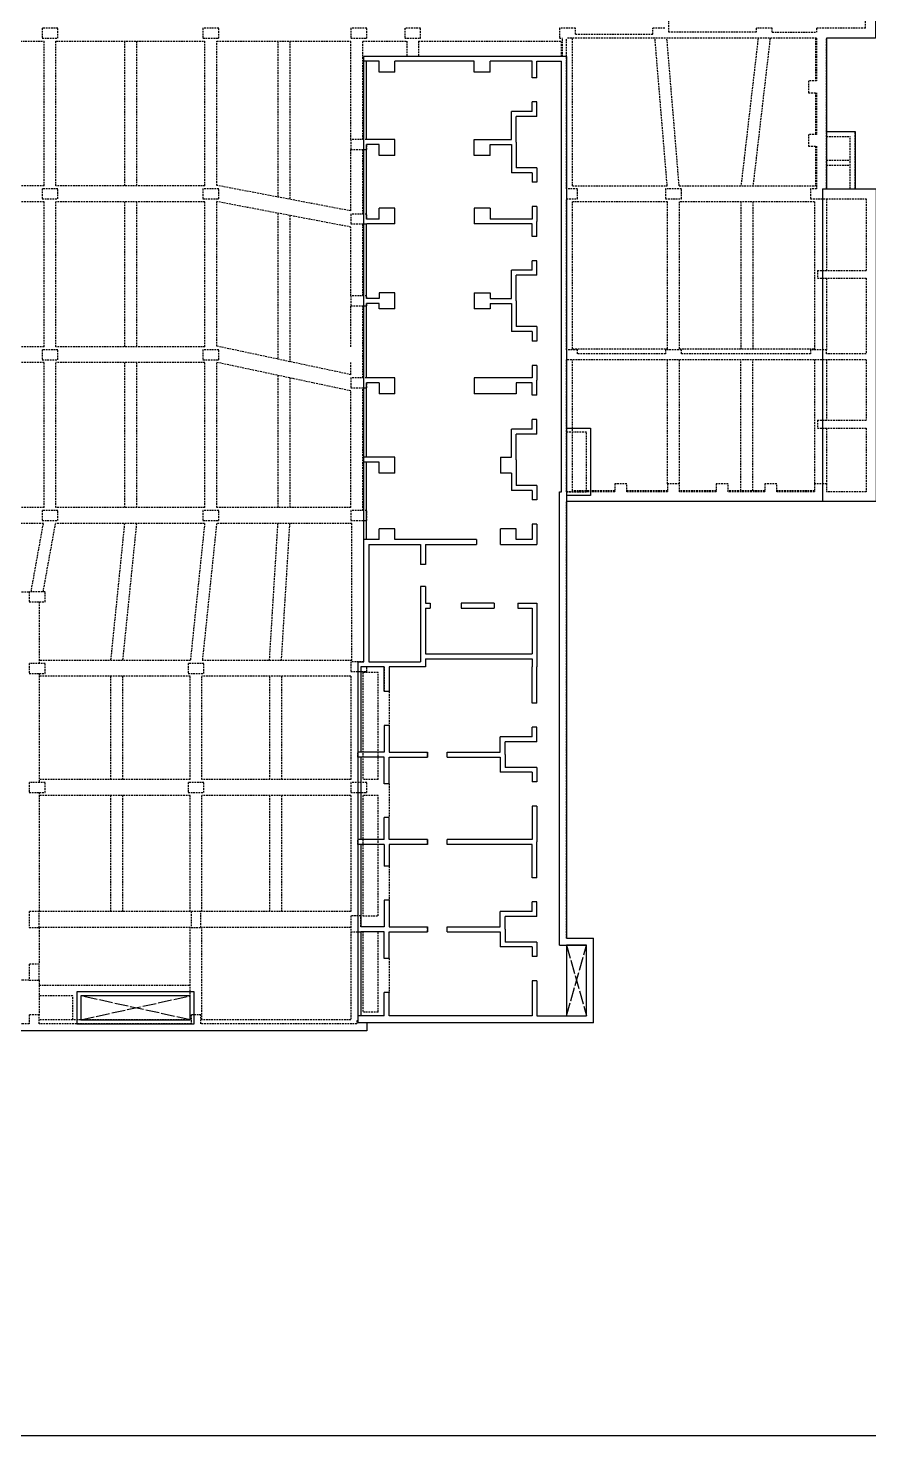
# Model space of a CAD drawing. Header units: millimetres. Extents: x 317501 to 2277231, y -321722 to 1186893.
# Drawn here: x 2064722 to 2107042, y 709518 to 780428 of the extents above; entities that cross this region are included whole.
import ezdxf

# ---------------------------------------------------------------- set-up
doc = ezdxf.new("R2010")
doc.units = ezdxf.units.MM
doc.header["$LTSCALE"] = 57
doc.linetypes.add('XS-지하주차장$0$DDOT', pattern=[14, 12, -1, 0, -1])
doc.linetypes.add('XS-지하주차장$0$HID', pattern=[2.3, 1.5, -0.8])
for name, color, linetype in [('XS-지하주차장$0$AWG', 5, 'XS-지하주차장$0$HID'), ('XS-지하주차장$0$B', 9, 'XS-지하주차장$0$HID'), ('XS-지하주차장$0$DA', 7, 'XS-지하주차장$0$HID'), ('XS-지하주차장$0$DA-PIT', 40, 'Continuous'), ('XS-지하주차장$0$EL7', 7, 'Continuous'), ('XS-지하주차장$0$G', 4, 'XS-지하주차장$0$HID'), ('XS-지하주차장$0$OPEN', 9, 'XS-지하주차장$0$DDOT'), ('XS-지하주차장$0$W1-H', 11, 'XS-지하주차장$0$HID'), ('XS-지하주차장$0$W11', 40, 'Continuous'), ('XS-지하주차장$0$WG', 6, 'XS-지하주차장$0$HID')]:
    doc.layers.add(name, color=color, linetype=linetype)
doc.layers.add('XS-지하주차장$0$DEFPOINT', color=144, linetype='Continuous', plot=False)

# ---------------------------------------------------------------- blocks, each defined once
blk = doc.blocks.new('XS-지하주차장$0$B1-W')
at = {"layer": 'XS-지하주차장$0$W1-H'}
for p, q in [((148555, 49910), (148555, 60760)), ((158450, 50110), (158450, 52060)), ((117000, 50110), (117000, 49610)), ((117800, 50110), (117000, 50110)), ((117800, 49610), (117800, 50110)), ((125100, 50110), (125100, 49610)), ((125900, 50110), (125100, 50110)), ((125900, 49610), (125900, 50110)), ((132550, 50110), (132550, 49610)), ((133350, 50110), (132550, 50110)), ((133350, 49610), (133350, 50110)), ((135255, 50110), (135255, 49610)), ((136055, 50110), (135255, 50110)), ((136055, 49610), (136055, 50110)), ((143855, 50110), (143055, 50110)), ((143055, 50110), (143055, 49610)), ((143855, 49810), (143855, 50110)), ((143855, 49810), (147755, 49810)), ((148355, 50110), (147755, 50110)), ((147755, 49810), (147755, 50110)), ((152950, 49910), (148555, 49910)), ((152950, 50110), (152950, 49910)), ((153750, 50110), (152950, 50110)), ((153750, 49910), (153750, 50110)), ((153750, 49910), (155985, 49910)), ((158450, 50110), (155985, 50110)), ((155985, 50110), (155985, 49910)), ((117000, 49610), (117800, 49610)), ((125100, 49610), (125900, 49610)), ((132550, 49610), (133350, 49610)), ((135255, 49610), (136055, 49610)), ((143055, 49610), (143205, 49610)), ((143205, 48690), (143205, 49610)), ((155985, 49610), (143405, 49610)), ((143405, 48690), (143405, 49610)), ((155985, 49610), (155985, 47460)), ((158950, 49610), (156485, 49610)), ((156485, 42010), (156485, 49610)), ((133200, 48440), (133200, 48690)), ((143205, 48690), (133200, 48690)), ((133965, 48440), (133200, 48440)), ((133965, 47890), (133965, 48440)), ((134765, 47890), (134765, 48440)), ((138750, 48440), (134765, 48440)), ((138750, 47890), (138750, 48440)), ((141665, 48440), (139550, 48440)), ((139550, 47890), (139550, 48440)), ((141665, 47615), (141665, 48440)), ((141915, 48440), (143155, 48440)), ((141915, 47615), (141915, 48440)), ((143155, 26760), (143155, 48440)), ((143405, 42010), (143405, 48690)), ((134765, 47890), (133965, 47890)), ((139550, 47890), (138750, 47890)), ((141915, 47615), (141665, 47615)), ((155585, 47460), (155585, 46860)), ((155985, 47460), (155585, 47460)), ((155585, 46860), (155985, 46860)), ((155985, 46860), (155985, 44760)), ((141665, 45915), (141665, 46395)), ((141915, 46395), (141665, 46395)), ((141915, 45665), (141915, 46395)), ((140625, 44495), (140625, 45915)), ((141665, 45915), (140625, 45915)), ((140875, 44370), (140875, 45665)), ((141915, 45665), (140875, 45665)), ((155585, 44760), (155585, 44160)), ((155985, 44760), (155585, 44760)), ((156485, 44910), (157935, 44910)), ((157935, 42010), (157935, 44910)), ((133350, 44495), (132550, 44495)), ((132550, 44495), (132550, 43995)), ((132550, 43995), (133350, 43995)), ((134765, 44495), (133350, 44495)), ((133965, 44245), (133350, 44245)), ((133350, 43995), (133350, 44245)), ((133965, 43695), (133965, 44245)), ((134765, 43695), (134765, 44495)), ((138750, 44495), (140625, 44495)), ((138750, 43695), (138750, 44495)), ((139550, 44245), (140625, 44245)), ((139550, 43695), (139550, 44245)), ((140625, 44245), (140625, 42825)), ((140875, 44370), (140875, 43075)), ((155585, 44160), (155985, 44160)), ((155985, 44160), (155985, 42010)), ((156485, 44660), (157685, 44660)), ((157685, 42010), (157685, 44660)), ((134765, 43695), (133965, 43695)), ((139550, 43695), (138750, 43695)), ((156485, 43460), (157685, 43460)), ((141665, 42825), (140625, 42825)), ((141915, 43075), (140875, 43075)), ((141665, 42825), (141665, 42345)), ((141915, 43075), (141915, 42345)), ((156485, 43210), (157685, 43210)), ((117000, 42010), (117000, 41510)), ((117800, 42010), (117000, 42010)), ((117800, 41510), (117800, 42010)), ((125100, 42010), (125100, 41510)), ((125900, 42010), (125100, 42010)), ((125900, 41510), (125900, 42010)), ((141915, 42345), (141665, 42345)), ((143955, 42010), (143405, 42010)), ((143955, 41510), (143955, 42010)), ((148385, 42010), (148385, 41510)), ((149185, 42010), (148385, 42010)), ((149185, 41510), (149185, 42010)), ((155685, 42010), (155685, 41510)), ((155985, 42010), (155685, 42010)), ((156485, 42010), (158985, 42010)), ((117000, 41510), (117800, 41510)), ((125100, 41510), (125900, 41510)), ((143405, 33910), (143405, 41510)), ((143405, 41510), (143955, 41510)), ((148385, 41510), (149185, 41510)), ((155685, 41510), (158485, 41510)), ((158485, 41510), (158485, 37910)), ((133350, 40745), (132550, 40745)), ((132550, 40745), (132550, 40245)), ((133350, 40495), (133350, 40745)), ((133965, 40495), (133350, 40495)), ((134765, 41045), (133965, 41045)), ((133965, 40495), (133965, 41045)), ((134765, 40245), (134765, 41045)), ((138750, 41045), (138750, 40245)), ((139550, 41045), (138750, 41045)), ((139550, 41045), (139550, 40495)), ((141665, 40495), (139550, 40495)), ((141665, 41125), (141665, 40495)), ((141915, 41125), (141665, 41125)), ((141915, 41125), (141915, 40370)), ((132550, 40245), (133350, 40245)), ((134765, 40245), (133350, 40245)), ((141665, 40245), (138750, 40245)), ((141665, 39615), (141665, 40245)), ((141915, 39615), (141915, 40370)), ((141915, 39615), (141665, 39615)), ((141665, 37915), (141665, 38395)), ((141915, 38395), (141665, 38395)), ((141915, 37665), (141915, 38395)), ((140625, 36495), (140625, 37915)), ((141665, 37915), (140625, 37915)), ((140875, 36370), (140875, 37665)), ((141915, 37665), (140875, 37665)), ((156035, 37910), (158485, 37910)), ((156035, 37910), (156035, 37510)), ((156035, 37510), (158485, 37510)), ((158485, 37510), (158485, 33710)), ((133350, 36620), (132550, 36620)), ((132550, 36620), (132550, 36120)), ((133350, 36495), (133350, 36620)), ((133965, 36495), (133350, 36495)), ((133965, 36245), (133350, 36245)), ((133350, 36120), (133350, 36245)), ((134765, 36770), (133965, 36770)), ((133965, 36770), (133965, 36495)), ((133965, 35970), (133965, 36245)), ((134765, 35970), (134765, 36770)), ((138750, 36770), (138750, 35970)), ((138750, 36770), (139550, 36770)), ((139550, 36770), (139550, 36495)), ((139550, 36495), (140625, 36495)), ((139550, 36245), (140625, 36245)), ((139550, 36245), (139550, 35970)), ((140625, 36245), (140625, 34825)), ((140875, 36370), (140875, 35075)), ((132550, 36120), (133350, 36120)), ((134765, 35970), (133965, 35970)), ((139550, 35970), (138750, 35970)), ((141665, 34825), (140625, 34825)), ((141915, 35075), (140875, 35075)), ((141665, 34825), (141665, 34345)), ((141915, 35075), (141915, 34345)), ((141915, 34345), (141665, 34345)), ((117000, 33910), (117000, 33410)), ((117800, 33910), (117000, 33910)), ((117000, 33410), (117800, 33410)), ((117800, 33410), (117800, 33910)), ((125100, 33910), (125100, 33410)), ((125900, 33910), (125100, 33910)), ((125100, 33410), (125900, 33410)), ((125900, 33410), (125900, 33910)), ((143955, 33910), (143405, 33910)), ((143405, 26760), (143405, 33410)), ((158485, 33410), (143405, 33410)), ((143955, 33710), (143955, 33910)), ((148385, 33710), (143955, 33710)), ((148385, 33910), (148385, 33710)), ((149185, 33910), (148385, 33910)), ((149185, 33710), (149185, 33910)), ((155685, 33710), (149185, 33710)), ((155685, 33910), (155685, 33710)), ((156485, 33910), (155685, 33910)), ((156485, 33710), (156485, 33910)), ((158485, 33710), (156485, 33710)), ((158485, 33410), (158485, 30360)), ((141665, 33125), (141665, 32495)), ((141915, 33125), (141665, 33125)), ((141915, 33125), (141915, 32370)), ((133350, 32495), (132550, 32495)), ((132550, 32495), (132550, 31995)), ((132550, 31995), (133350, 31995)), ((134765, 32495), (133350, 32495)), ((133965, 32245), (133350, 32245)), ((133350, 31995), (133350, 32245)), ((133965, 32245), (133965, 31695)), ((134765, 31695), (134765, 32495)), ((141665, 32495), (138750, 32495)), ((138750, 32495), (138750, 31695)), ((141665, 32245), (140875, 32245)), ((140875, 32245), (140875, 31695)), ((141665, 31615), (141665, 32245)), ((141915, 31615), (141915, 32370)), ((134765, 31695), (133965, 31695)), ((140875, 31695), (138750, 31695)), ((141915, 31615), (141665, 31615)), ((140625, 28495), (140625, 29915)), ((141665, 29915), (140625, 29915)), ((141665, 29915), (141665, 30395)), ((141915, 30395), (141665, 30395)), ((141915, 29665), (141915, 30395)), ((156035, 30360), (158485, 30360)), ((156035, 30360), (156035, 29960)), ((156035, 29960), (158485, 29960)), ((158485, 29960), (158485, 26760)), ((140875, 28370), (140875, 29665)), ((141915, 29665), (140875, 29665)), ((133200, 28245), (133200, 28495)), ((134765, 28495), (133200, 28495)), ((134765, 27695), (134765, 28495)), ((140075, 28495), (140625, 28495)), ((140075, 28495), (140075, 27695)), ((140875, 28370), (140875, 27075)), ((133965, 28245), (133200, 28245)), ((133965, 27695), (133965, 28245)), ((134765, 27695), (133965, 27695)), ((140625, 27695), (140075, 27695)), ((140625, 27695), (140625, 26825)), ((141915, 27075), (140875, 27075)), ((141915, 27075), (141915, 26345)), ((146435, 27160), (145835, 27160)), ((145835, 27160), (145835, 26760)), ((146435, 26760), (146435, 27160)), ((149085, 27160), (148485, 27160)), ((148485, 27160), (148485, 26760)), ((149085, 26760), (149085, 27160)), ((151535, 27160), (150935, 27160)), ((150935, 27160), (150935, 26760)), ((151535, 26760), (151535, 27160)), ((153985, 27160), (153385, 27160)), ((153385, 27160), (153385, 26760)), ((153985, 26760), (153985, 27160)), ((155885, 27160), (155885, 26760)), ((156485, 27160), (155885, 27160)), ((156485, 27160), (156485, 26760)), ((141665, 26825), (140625, 26825)), ((141665, 26825), (141665, 26345)), ((141915, 26345), (141665, 26345)), ((143055, 3925), (143055, 26760)), ((143055, 26760), (143155, 26760)), ((145835, 26760), (143405, 26760)), ((143405, 4275), (143405, 26260)), ((158985, 26260), (143405, 26260)), ((148485, 26760), (146435, 26760)), ((150935, 26760), (149085, 26760)), ((153385, 26760), (151535, 26760)), ((155885, 26760), (153985, 26760)), ((158485, 26760), (156485, 26760)), ((117000, 25810), (117000, 25310)), ((117800, 25810), (117000, 25810)), ((117800, 25310), (117800, 25810)), ((125100, 25810), (125100, 25310)), ((125900, 25810), (125100, 25810)), ((125900, 25310), (125900, 25810)), ((132550, 25810), (132550, 25310)), ((133350, 25810), (132550, 25810)), ((133350, 25310), (133350, 25810)), ((117000, 25310), (117800, 25310)), ((125100, 25310), (125900, 25310)), ((132550, 25310), (133350, 25310)), ((134765, 24895), (133965, 24895)), ((133965, 24345), (133965, 24895)), ((134765, 24345), (134765, 24895)), ((140875, 24895), (140075, 24895)), ((140075, 24095), (140075, 24895)), ((140875, 24345), (140875, 24895)), ((141665, 25125), (141665, 24345)), ((141915, 25125), (141665, 25125)), ((141915, 25125), (141915, 24345)), ((133965, 24345), (133200, 24345)), ((133200, 18195), (133200, 24345)), ((138865, 24345), (134765, 24345)), ((138865, 24345), (138865, 24095)), ((141665, 24345), (140875, 24345)), ((141915, 24345), (141915, 24095)), ((133450, 24095), (136050, 24095)), ((133450, 24095), (133450, 18195)), ((136050, 24095), (136050, 23095)), ((136300, 24095), (138865, 24095)), ((136300, 24095), (136300, 23095)), ((140075, 24095), (141915, 24095)), ((136300, 23095), (136050, 23095)), ((136050, 21985), (136050, 18195)), ((136300, 21985), (136050, 21985)), ((136300, 21985), (136300, 21145)), ((116350, 21710), (116350, 21210)), ((117150, 21710), (116350, 21710)), ((117150, 21210), (117150, 21710)), ((116350, 21210), (117150, 21210)), ((136300, 21145), (136530, 21145)), ((136300, 20895), (136300, 18595)), ((136300, 20895), (136530, 20895)), ((136530, 21145), (136530, 20895)), ((139765, 21145), (138100, 21145)), ((138100, 21145), (138100, 20895)), ((138100, 20895), (139765, 20895)), ((139765, 21145), (139765, 20895)), ((140955, 21145), (141915, 21145)), ((140955, 21145), (140955, 20895)), ((140955, 20895), (141665, 20895)), ((141665, 20895), (141665, 18595)), ((141915, 21145), (141915, 17945)), ((136300, 18595), (141665, 18595)), ((116350, 18110), (116350, 17610)), ((117150, 18110), (116350, 18110)), ((117150, 17610), (117150, 18110)), ((124350, 18110), (124350, 17610)), ((125150, 18110), (124350, 18110)), ((125150, 17610), (125150, 18110)), ((133200, 18195), (132550, 18195)), ((132550, 18195), (132550, 17695)), ((134215, 17945), (133350, 17945)), ((133350, 17695), (133350, 17945)), ((133450, 18195), (136050, 18195)), ((134215, 17945), (134215, 16700)), ((134465, 17945), (134465, 16700)), ((136300, 17945), (134465, 17945)), ((136300, 18345), (136300, 17945)), ((136300, 18345), (141665, 18345)), ((141665, 18345), (141665, 17945)), ((141665, 16115), (141665, 17945)), ((141915, 16115), (141915, 17945)), ((116350, 17610), (117150, 17610)), ((124350, 17610), (125150, 17610)), ((132550, 17695), (133350, 17695)), ((134465, 16700), (134215, 16700)), ((141915, 16115), (141665, 16115)), ((134465, 14990), (134215, 14990)), ((134215, 14990), (134215, 13645)), ((134465, 14990), (134465, 13645)), ((141665, 14415), (141665, 14895)), ((141915, 14895), (141665, 14895)), ((141915, 14165), (141915, 14895)), ((140055, 13645), (140055, 14415)), ((141665, 14415), (140055, 14415)), ((132900, 13395), (132900, 13645)), ((134215, 13645), (132900, 13645)), ((134465, 13645), (136400, 13645)), ((136400, 13395), (136400, 13645)), ((137400, 13645), (140055, 13645)), ((137400, 13395), (137400, 13645)), ((140305, 13520), (140305, 14165)), ((141915, 14165), (140305, 14165)), ((140305, 13520), (140305, 12875)), ((134215, 13395), (132900, 13395)), ((134215, 12050), (134215, 13395)), ((134465, 12050), (134465, 13395)), ((134465, 13395), (136400, 13395)), ((137400, 13395), (140055, 13395)), ((140055, 13395), (140055, 12625)), ((141915, 12875), (140305, 12875)), ((141915, 12875), (141915, 12145)), ((116350, 12110), (116350, 11610)), ((117150, 12110), (116350, 12110)), ((117150, 11610), (117150, 12110)), ((124350, 12110), (124350, 11610)), ((125150, 12110), (124350, 12110)), ((125150, 11610), (125150, 12110)), ((132550, 12110), (132550, 11610)), ((133350, 12110), (132550, 12110)), ((133350, 11610), (133350, 12110)), ((141665, 12625), (140055, 12625)), ((141665, 12625), (141665, 12145)), ((141915, 12145), (141665, 12145)), ((116350, 11610), (117150, 11610)), ((124350, 11610), (125150, 11610)), ((132550, 11610), (133350, 11610)), ((134465, 12050), (134215, 12050)), ((141665, 10925), (141665, 9245)), ((141915, 10925), (141665, 10925)), ((141915, 10925), (141915, 9120)), ((134465, 10340), (134215, 10340)), ((134215, 9245), (134215, 10340)), ((134465, 9245), (134465, 10340)), ((132900, 8995), (132900, 9245)), ((134215, 9245), (132900, 9245)), ((136400, 9245), (134465, 9245)), ((136400, 8995), (136400, 9245)), ((141665, 9245), (137400, 9245)), ((137400, 8995), (137400, 9245)), ((134215, 8995), (132900, 8995)), ((134215, 8995), (134215, 7900)), ((134465, 8995), (134465, 7900)), ((136400, 8995), (134465, 8995)), ((141665, 8995), (137400, 8995)), ((141665, 7315), (141665, 8995)), ((141915, 7315), (141915, 9120)), ((134465, 7900), (134215, 7900)), ((141915, 7315), (141665, 7315)), ((134465, 6190), (134215, 6190)), ((134215, 6190), (134215, 4845)), ((134465, 6190), (134465, 4845)), ((141665, 5615), (141665, 6095)), ((141915, 6095), (141665, 6095)), ((141915, 5365), (141915, 6095)), ((116850, 5610), (116350, 5610)), ((116350, 5610), (116350, 4810)), ((116850, 4810), (116850, 5610)), ((125000, 5610), (124500, 5610)), ((124500, 5610), (124500, 4810)), ((125000, 4810), (125000, 5610)), ((133050, 5395), (132550, 5395)), ((132550, 5395), (132550, 4595)), ((133050, 4845), (133050, 5395)), ((140055, 4845), (140055, 5615)), ((141665, 5615), (140055, 5615)), ((140305, 4720), (140305, 5365)), ((141915, 5365), (140305, 5365)), ((116350, 4810), (116850, 4810)), ((124500, 4810), (125000, 4810)), ((132550, 4595), (133050, 4595)), ((134215, 4845), (133050, 4845)), ((134215, 4595), (133050, 4595)), ((134215, 3250), (134215, 4595)), ((134465, 4845), (136400, 4845)), ((134465, 3250), (134465, 4595)), ((134465, 4595), (136400, 4595)), ((136400, 4595), (136400, 4845)), ((137400, 4845), (140055, 4845)), ((137400, 4595), (137400, 4845)), ((137400, 4595), (140055, 4595)), ((140055, 4595), (140055, 3825)), ((140305, 4720), (140305, 4075)), ((143405, 4275), (144755, 4275)), ((144755, 0), (144755, 4275)), ((141665, 3825), (140055, 3825)), ((141915, 4075), (140305, 4075)), ((141665, 3825), (141665, 3345)), ((141915, 4075), (141915, 3345)), ((143055, 3925), (144405, 3925)), ((144405, 350), (144405, 3925)), ((116850, 2960), (116350, 2960)), ((116350, 2960), (116350, 2160)), ((116850, 2160), (116850, 2960)), ((134465, 3250), (134215, 3250)), ((141915, 3345), (141665, 3345)), ((116350, 2160), (116850, 2160)), ((134465, 1540), (134215, 1540)), ((134215, 350), (134215, 1540)), ((134465, 350), (134465, 1540)), ((141665, 2125), (141665, 350)), ((141915, 2125), (141665, 2125)), ((141915, 2125), (141915, 350)), ((116850, 410), (116350, 410)), ((116350, 410), (116350, -40)), ((116850, -40), (116850, 410)), ((125000, 410), (124500, 410)), ((124500, 410), (124500, -40)), ((125000, -40), (125000, 410)), ((132900, 110), (132850, 110)), ((132850, 110), (132850, -40)), ((134215, 350), (132900, 350)), ((132900, 350), (132900, 110)), ((141665, 350), (134465, 350)), ((141915, 350), (144405, 350)), ((133350, -390), (76355, -390)), ((116350, -40), (110350, -40)), ((124500, -40), (116850, -40)), ((132850, -40), (125000, -40)), ((144755, 0), (133350, 0)), ((133350, 0), (133350, -390))]:
    blk.add_line(p, q, dxfattribs=at)
blk = doc.blocks.new('XS-지하주차장$0$105')
at = {"layer": 'XS-지하주차장$0$W11'}
for p, q in [((44415, 10205), (44415, 11555)), ((48690, 11555), (44415, 11555)), ((48690, 11555), (48690, -300)), ((44765, 9855), (44765, 11205)), ((48340, 11205), (44765, 11205)), ((48340, 8715), (48340, 11205)), ((0, 10205), (44415, 10205)), ((0, 10205), (0, 0)), ((21930, 9955), (250, 9955)), ((250, 8715), (250, 9955)), ((21930, 9855), (21930, 9955)), ((44765, 9855), (21930, 9855)), ((1075, 8715), (250, 8715)), ((1075, 8715), (1075, 8465)), ((3025, 8715), (2295, 8715)), ((2295, 8715), (2295, 8465)), ((3025, 8715), (3025, 7675)), ((5615, 8715), (6345, 8715)), ((5615, 8715), (5615, 7675)), ((6345, 8715), (6345, 8465)), ((7565, 8715), (8320, 8715)), ((7565, 8715), (7565, 8465)), ((9075, 8715), (8320, 8715)), ((9075, 8715), (9075, 8465)), ((11025, 8715), (10295, 8715)), ((10295, 8715), (10295, 8465)), ((11025, 8715), (11025, 7675)), ((13615, 8715), (14345, 8715)), ((13615, 8715), (13615, 7675)), ((14345, 8715), (14345, 8465)), ((15565, 8715), (16320, 8715)), ((15565, 8715), (15565, 8465)), ((17075, 8715), (16320, 8715)), ((17075, 8715), (17075, 8465)), ((19025, 8715), (18295, 8715)), ((18295, 8715), (18295, 8465)), ((19025, 8715), (19025, 7675)), ((21615, 8715), (22345, 8715)), ((21615, 8715), (21615, 7675)), ((22345, 8715), (22345, 8465)), ((23565, 8715), (24345, 8715)), ((23565, 8715), (23565, 8465)), ((24345, 8715), (24595, 8715)), ((24595, 6875), (24595, 8715)), ((27545, 8715), (30745, 8715)), ((27545, 7755), (27545, 8715)), ((32575, 8715), (30745, 8715)), ((32575, 8715), (32575, 8465)), ((34525, 8715), (33795, 8715)), ((33795, 8715), (33795, 8465)), ((34525, 8715), (34525, 7105)), ((35815, 8715), (36545, 8715)), ((35815, 8715), (35815, 7105)), ((36545, 8715), (36545, 8465)), ((37765, 8715), (39570, 8715)), ((37765, 8715), (37765, 8465)), ((41375, 8715), (39570, 8715)), ((41375, 8715), (41375, 8465)), ((43325, 8715), (42595, 8715)), ((42595, 8715), (42595, 8465)), ((43325, 8715), (43325, 7105)), ((44615, 8715), (45345, 8715)), ((44615, 8715), (44615, 7105)), ((45345, 8715), (45345, 8465)), ((46565, 8715), (48340, 8715)), ((46565, 8715), (46565, 8465)), ((1075, 8465), (250, 8465)), ((250, 8465), (250, 6350)), ((2775, 8465), (2295, 8465)), ((2775, 8465), (2775, 7425)), ((5865, 8465), (6345, 8465)), ((5865, 8465), (5865, 7425)), ((7565, 8465), (8195, 8465)), ((8195, 8465), (8195, 6350)), ((8445, 8465), (8445, 5550)), ((9075, 8465), (8445, 8465)), ((10775, 8465), (10295, 8465)), ((10775, 8465), (10775, 7425)), ((13865, 8465), (14345, 8465)), ((13865, 8465), (13865, 7425)), ((15565, 8465), (16195, 8465)), ((16195, 8465), (16195, 5550)), ((16445, 8465), (16445, 7675)), ((17075, 8465), (16445, 8465)), ((18775, 8465), (18295, 8465)), ((18775, 8465), (18775, 7425)), ((21865, 8465), (22345, 8465)), ((21865, 8465), (21865, 7425)), ((23565, 8465), (24345, 8465)), ((24345, 8465), (24345, 7675)), ((27795, 8465), (30095, 8465)), ((27795, 7755), (27795, 8465)), ((30095, 3100), (30095, 8465)), ((30345, 3100), (30345, 8465)), ((30345, 8465), (30745, 8465)), ((32575, 8465), (30745, 8465)), ((34275, 8465), (33795, 8465)), ((34275, 8465), (34275, 6855)), ((36065, 8465), (36545, 8465)), ((36065, 8465), (36065, 6855)), ((37765, 8465), (39445, 8465)), ((39445, 8465), (39445, 4200)), ((39695, 8465), (39695, 4200)), ((41375, 8465), (39695, 8465)), ((43075, 8465), (42595, 8465)), ((43075, 8465), (43075, 6855)), ((44865, 8465), (45345, 8465)), ((44865, 8465), (44865, 6855)), ((46565, 8465), (48340, 8465)), ((48340, 8465), (48340, 1265)), ((4195, 7425), (2775, 7425)), ((4320, 7675), (3025, 7675)), ((4195, 5550), (4195, 7425)), ((4320, 7675), (5615, 7675)), ((4445, 7425), (5865, 7425)), ((4445, 6350), (4445, 7425)), ((12195, 7425), (10775, 7425)), ((12320, 7675), (11025, 7675)), ((12195, 6350), (12195, 7425)), ((12320, 7675), (13615, 7675)), ((12445, 6350), (12445, 7425)), ((12445, 7425), (13865, 7425)), ((16445, 7675), (16995, 7675)), ((16995, 7675), (16995, 5550)), ((20195, 7425), (18775, 7425)), ((20320, 7675), (19025, 7675)), ((20195, 6875), (20195, 7425)), ((20320, 7675), (21615, 7675)), ((20995, 7425), (21865, 7425)), ((20995, 7425), (20995, 6875)), ((24345, 7675), (23795, 7675)), ((23795, 7675), (23795, 6875)), ((27545, 7755), (27795, 7755)), ((35170, 7105), (34525, 7105)), ((35170, 7105), (35815, 7105)), ((43970, 7105), (43325, 7105)), ((43970, 7105), (44615, 7105)), ((20195, 6875), (20995, 6875)), ((24595, 6875), (23795, 6875)), ((27545, 6565), (27545, 4900)), ((27545, 6565), (27795, 6565)), ((27795, 4900), (27795, 6565)), ((35045, 6855), (34275, 6855)), ((35045, 4200), (35045, 6855)), ((35295, 6855), (36065, 6855)), ((35295, 4200), (35295, 6855)), ((43845, 6855), (43075, 6855)), ((43845, 4200), (43845, 6855)), ((44095, 6855), (44865, 6855)), ((44095, 4200), (44095, 6855)), ((800, 6350), (250, 6350)), ((800, 6350), (800, 5550)), ((4995, 6350), (4445, 6350)), ((4995, 6350), (4995, 5550)), ((7645, 6350), (8195, 6350)), ((7645, 6350), (7645, 5550)), ((11920, 6350), (12195, 6350)), ((11920, 5550), (11920, 6350)), ((12445, 6350), (12720, 6350)), ((12720, 6350), (12720, 5550)), ((250, 5550), (250, 1565)), ((800, 5550), (250, 5550)), ((4995, 5550), (4195, 5550)), ((7645, 5550), (8445, 5550)), ((11920, 5550), (12720, 5550)), ((16195, 5550), (16995, 5550)), ((24345, 5665), (24345, 1565)), ((24345, 5665), (24595, 5665)), ((24595, 3100), (24595, 5665)), ((27545, 4900), (27795, 4900)), ((35295, 4200), (35045, 4200)), ((39695, 4200), (39445, 4200)), ((44095, 4200), (43845, 4200)), ((24595, 3100), (25595, 3100)), ((24595, 250), (24595, 2850)), ((24595, 2850), (25595, 2850)), ((25595, 3100), (25595, 2850)), ((26705, 3100), (27545, 3100)), ((26705, 3100), (26705, 2850)), ((26705, 2850), (30495, 2850)), ((27545, 3330), (27795, 3330)), ((27545, 3100), (27545, 3330)), ((27795, 3100), (27795, 3330)), ((27795, 3100), (30095, 3100)), ((30345, 3100), (30745, 3100)), ((30495, 250), (30495, 2850)), ((30745, 3100), (30745, 1265)), ((35045, 1265), (35045, 3200)), ((35045, 3200), (35295, 3200)), ((35295, 1265), (35295, 3200)), ((39445, 3200), (39445, 1265)), ((39445, 3200), (39695, 3200)), ((39695, 3200), (39695, 1265)), ((43845, 1265), (43845, 3200)), ((43845, 3200), (44095, 3200)), ((44095, 1265), (44095, 3200)), ((800, 1565), (250, 1565)), ((800, 1565), (800, 765)), ((4995, 1565), (4195, 1565)), ((4195, 1565), (4195, 140)), ((4995, 1565), (4995, 765)), ((8445, 1565), (7645, 1565)), ((7645, 1565), (7645, 765)), ((8445, 1565), (8445, 140)), ((12720, 1565), (11920, 1565)), ((11920, 1565), (11920, 765)), ((12720, 1565), (12720, 765)), ((16995, 1565), (16195, 1565)), ((16195, 1565), (16195, 140)), ((16995, 1565), (16995, 765)), ((20995, 1565), (20195, 1565)), ((20195, 1565), (20195, 140)), ((20995, 1565), (20995, 765)), ((24345, 1565), (23795, 1565)), ((23795, 1565), (23795, 765)), ((800, 765), (250, 765)), ((250, 765), (250, 140)), ((4995, 765), (4445, 765)), ((4445, 765), (4445, 140)), ((8195, 765), (7645, 765)), ((8195, 765), (8195, 140)), ((11920, 765), (12195, 765)), ((12195, 765), (12195, 140)), ((12720, 765), (12445, 765)), ((12445, 765), (12445, 140)), ((16445, 765), (16445, 140)), ((16445, 765), (16995, 765)), ((20995, 765), (20445, 765)), ((20445, 765), (20445, 140)), ((24345, 765), (23795, 765)), ((24345, 765), (24345, 140)), ((30745, 1265), (31990, 1265)), ((30745, 1015), (30745, -160)), ((31980, 1015), (30745, 1015)), ((31990, 1265), (31990, 1015)), ((33700, 1265), (35045, 1265)), ((33700, 1265), (33700, 1015)), ((33700, 1015), (35045, 1015)), ((35045, 1015), (35045, -160)), ((36640, 1265), (35295, 1265)), ((36640, 1015), (35295, 1015)), ((35295, 1015), (35295, -160)), ((36640, 1265), (36640, 1015)), ((39445, 1265), (38350, 1265)), ((38350, 1265), (38350, 1015)), ((39445, 1015), (38350, 1015)), ((39445, 1015), (39445, -160)), ((39695, 1265), (40790, 1265)), ((39695, 1015), (39695, -160)), ((39695, 1015), (40790, 1015)), ((40790, 1265), (40790, 1015)), ((42500, 1265), (43845, 1265)), ((42500, 1265), (42500, 1015)), ((42500, 1015), (43845, 1015)), ((43845, 1015), (43845, -160)), ((45440, 1265), (44095, 1265)), ((45440, 1015), (44095, 1015)), ((44095, 1015), (44095, -160)), ((45440, 1265), (45440, 1015)), ((48340, 1265), (47150, 1265)), ((47150, 1265), (47150, 1015)), ((48340, 1015), (47150, 1015)), ((48340, 1015), (48340, -160)), ((4195, 140), (250, 140)), ((8195, 140), (4445, 140)), ((12195, 140), (8445, 140)), ((16195, 140), (12445, 140)), ((20195, 140), (16445, 140)), ((24345, 140), (20445, 140)), ((24595, 250), (30495, 250)), ((30495, 0), (0, 0)), ((30495, -300), (30495, 0)), ((30495, -300), (48690, -300)), ((30745, -160), (35045, -160)), ((35295, -160), (39445, -160)), ((39695, -160), (43845, -160)), ((44095, -160), (48340, -160))]:
    blk.add_line(p, q, dxfattribs=at)

msp = doc.modelspace()

# ---------------------------------------------------------------- linework, layer by layer
at = {"layer": 'XS-지하주차장$0$AWG'}
for p, q in [((2082336.6, 747962.6), (2081571.6, 747962.6)), ((2082336.6, 742577.6), (2082336.6, 747962.6)), ((2082886.6, 747017.6), (2082886.6, 745307.6)), ((2082336.6, 735712.6), (2082336.6, 741777.6)), ((2082886.6, 742367.6), (2082886.6, 740657.6)), ((2082886.6, 738217.6), (2082886.6, 736507.6)), ((2082336.6, 730867.6), (2082336.6, 734912.6)), ((2082886.6, 733567.6), (2082886.6, 731857.6))]:
    msp.add_line(p, q, dxfattribs=at)
at = {"layer": 'XS-지하주차장$0$B'}
for p, q in [((2069571.6, 779777.6), (2069571.6, 772477.6)), ((2070171.6, 779777.6), (2070171.6, 772477.6)), ((2077296.6, 779777.6), (2077296.6, 771918.8)), ((2077896.6, 779777.6), (2077896.6, 771804.7)), ((2101469.6, 779927.6), (2100604.6, 772477.6)), ((2102073.6, 779927.6), (2101208.6, 772477.6)), ((2069571.6, 771677.6), (2069571.6, 764377.6)), ((2070171.6, 771677.6), (2070171.6, 764377.6)), ((2100606.6, 771677.6), (2100606.6, 764277.6)), ((2101206.6, 771677.6), (2101206.6, 764277.6)), ((2077296.6, 771104.5), (2077296.6, 763753.5)), ((2077896.6, 770990.3), (2077896.6, 763625.8)), ((2100606.6, 757127.6), (2100606.6, 763727.6)), ((2101206.6, 757127.6), (2101206.6, 763727.6)), ((2069571.6, 763577.6), (2069571.6, 756277.6)), ((2070171.6, 763577.6), (2070171.6, 756277.6)), ((2077296.6, 762935.6), (2077296.6, 756277.6)), ((2077896.6, 762807.9), (2077896.6, 756277.6)), ((2069570.1, 755477.6), (2068870.1, 748577.6)), ((2070173.2, 755477.6), (2069473.2, 748577.6)), ((2076871, 748577.6), (2077296, 755477.6)), ((2077472.2, 748577.6), (2077897.2, 755477.6)), ((2068871.6, 747777.6), (2068871.6, 742577.6)), ((2069471.6, 747777.6), (2069471.6, 742577.6)), ((2076871.6, 747777.6), (2076871.6, 742577.6)), ((2077471.6, 747777.6), (2077471.6, 742577.6)), ((2068871.6, 741777.6), (2068871.6, 735927.6)), ((2069471.6, 741777.6), (2069471.6, 735927.6)), ((2076871.6, 741777.6), (2076871.6, 735927.6)), ((2077471.6, 741777.6), (2077471.6, 735927.6)), ((2065271.6, 732227.6), (2072871.6, 732227.6)), ((2066971.6, 731677.6), (2065271.6, 731677.6)), ((2066971.6, 730477.6), (2066971.6, 731677.6))]:
    msp.add_line(p, q, dxfattribs=at)
at = {"layer": 'XS-지하주차장$0$DA', "linetype": 'Continuous'}
for points in [[(2092826.6, 734242.6), (2091826.6, 734242.6), (2091826.6, 730667.6), (2092826.6, 730667.6), (2092826.6, 734242.6)], [(2067371.6, 731677.6), (2067371.6, 730477.6), (2072871.6, 730477.6), (2072871.6, 731677.6), (2067371.6, 731677.6)]]:
    msp.add_lwpolyline(points, dxfattribs=at)
msp.add_lwpolyline([(2067171.6, 731877.6), (2067171.6, 730277.6), (2073071.6, 730277.6), (2073071.6, 731877.6)], close=True, dxfattribs=at)
at = {"layer": 'XS-지하주차장$0$DA-PIT', "linetype": 'Continuous'}
msp.add_lwpolyline([(2091826.6, 760277.6), (2093026.6, 760277.6), (2093026.6, 756877.6), (2091826.6, 756877.6)], dxfattribs=at)
at = {"layer": 'XS-지하주차장$0$DA-PIT', "linetype": 'XS-지하주차장$0$HID'}
msp.add_lwpolyline([(2091826.6, 757077.6), (2092826.6, 757077.6), (2092826.6, 760077.6), (2091826.6, 760077.6)], dxfattribs=at)
at = {"layer": 'XS-지하주차장$0$DEFPOINT'}
msp.add_lwpolyline([(1912921.6, 709517.6), (1912921.6, 904517.6), (2136901.6, 904517.6), (2136901.6, 709517.6)], close=True, dxfattribs=at)
at = {"layer": 'XS-지하주차장$0$EL7'}
msp.add_line((2104706.6, 772327.6), (2104706.6, 756577.6), dxfattribs=at)
for points in [[(2092076.6, 805742.6), (2092076.6, 791577.6), (2107371.6, 791577.6), (2107371.6, 779927.6), (2104906.6, 779927.6), (2104906.6, 772327.6)], [(2104906.6, 775227.6), (2106356.6, 775227.6), (2106356.6, 772327.6)], [(2104706.6, 772327.6), (2107406.6, 772327.6), (2107406.6, 756577.6), (2091826.6, 756577.6)], [(2081771.6, 730317.6), (2081771.6, 729927.6), (2024776.6, 729927.6), (2024776.6, 730317.6)]]:
    msp.add_lwpolyline(points, dxfattribs=at)
at = {"layer": 'XS-지하주차장$0$G'}
for p, q in [((2058021.6, 779777.6), (2065521.6, 779777.6)), ((2065521.6, 772477.6), (2065521.6, 779777.6)), ((2066121.6, 779777.6), (2073621.6, 779777.6)), ((2066121.6, 772477.6), (2066121.6, 779777.6)), ((2073621.6, 772477.6), (2073621.6, 779777.6)), ((2074221.6, 772503.8), (2074221.6, 779777.6)), ((2074221.6, 779777.6), (2080971.6, 779777.6)), ((2080971.6, 774812.6), (2080971.6, 779777.6)), ((2081571.6, 779777.6), (2083776.6, 779777.6)), ((2081571.6, 774812.6), (2081571.6, 779777.6)), ((2083776.6, 779777.6), (2083776.6, 779007.6)), ((2084376.6, 779777.6), (2091576.6, 779777.6)), ((2084376.6, 779777.6), (2084376.6, 779007.6)), ((2096893.2, 772477.6), (2096275.6, 779927.6)), ((2097495.2, 772477.6), (2096877.6, 779927.6)), ((2080971.6, 771219.7), (2080971.6, 774312.6)), ((2081571.6, 771062.6), (2081571.6, 774312.6)), ((2065521.6, 772477.6), (2058021.6, 772477.6)), ((2073621.6, 772477.6), (2066121.6, 772477.6)), ((2080971.6, 771219.7), (2074221.6, 772503.8)), ((2092126.6, 772477.6), (2096893.2, 772477.6)), ((2097495.2, 772477.6), (2104356.6, 772477.6)), ((2065521.6, 771677.6), (2058021.6, 771677.6)), ((2065521.6, 764377.6), (2065521.6, 771677.6)), ((2073621.6, 771677.6), (2066121.6, 771677.6)), ((2066121.6, 764377.6), (2066121.6, 771677.6)), ((2073621.6, 764377.6), (2073621.6, 771677.6)), ((2074221.6, 764407.8), (2074221.6, 771689.4)), ((2080971.6, 770405.4), (2074221.6, 771689.4)), ((2096906.6, 771677.6), (2092126.6, 771677.6)), ((2096906.6, 764277.6), (2096906.6, 771677.6)), ((2104306.6, 771677.6), (2097506.6, 771677.6)), ((2097506.6, 764277.6), (2097506.6, 771677.6)), ((2104306.6, 771677.6), (2104306.6, 764277.6)), ((2104906.6, 771827.6), (2104906.6, 768227.6)), ((2080971.6, 766937.6), (2080971.6, 770405.4)), ((2081571.6, 766937.6), (2081571.6, 770562.6)), ((2104906.6, 767827.6), (2104906.6, 764227.6)), ((2080971.6, 764377.6), (2080971.6, 766437.6)), ((2081571.6, 762812.6), (2081571.6, 766437.6)), ((2065521.6, 764377.6), (2058021.6, 764377.6)), ((2073621.6, 764377.6), (2066121.6, 764377.6)), ((2080971.6, 762971.5), (2074221.6, 764407.8)), ((2096906.6, 757477.6), (2096906.6, 763727.6)), ((2097506.6, 757477.6), (2097506.6, 763727.6)), ((2104306.6, 763727.6), (2104306.6, 757477.6)), ((2104906.6, 763727.6), (2104906.6, 760677.6)), ((2065521.6, 763577.6), (2058021.6, 763577.6)), ((2065521.6, 756277.6), (2065521.6, 763577.6)), ((2073621.6, 763577.6), (2066121.6, 763577.6)), ((2066121.6, 756277.6), (2066121.6, 763577.6)), ((2073621.6, 756277.6), (2073621.6, 763577.6)), ((2074221.6, 756277.6), (2074221.6, 763589.9)), ((2080971.6, 762153.6), (2074221.6, 763589.9)), ((2080971.6, 762971.5), (2080971.6, 763577.6)), ((2081571.6, 756127.6), (2081571.6, 762312.6)), ((2080971.6, 756277.6), (2080971.6, 762153.6)), ((2104906.6, 760277.6), (2104906.6, 757477.6)), ((2065521.6, 756277.6), (2058021.6, 756277.6)), ((2066796.8, 756277.6), (2066121.6, 756277.6)), ((2073621.6, 756277.6), (2066796.8, 756277.6)), ((2080971.6, 756277.6), (2074221.6, 756277.6)), ((2065489.7, 755477.6), (2057171.6, 755477.6)), ((2064866.8, 752027.6), (2065489.7, 755477.6)), ((2065476.5, 752027.6), (2066099.4, 755477.6)), ((2073604.4, 755477.6), (2066099.4, 755477.6)), ((2073604.4, 755477.6), (2072885.6, 748577.6)), ((2074207.6, 755477.6), (2073488.9, 748577.6)), ((2081021.6, 755477.6), (2074207.6, 755477.6)), ((2081021.6, 748577.6), (2081021.6, 755477.6)), ((2081621.6, 754662.6), (2081621.6, 755627.6)), ((2058771.6, 752027.6), (2064771.6, 752027.6)), ((2065271.6, 751527.6), (2065271.6, 748427.6)), ((2072885.6, 748577.6), (2065271.6, 748577.6)), ((2081021.6, 748577.6), (2073488.9, 748577.6)), ((2065271.6, 747927.6), (2065271.6, 742427.6)), ((2072871.6, 747777.6), (2065271.6, 747777.6)), ((2072871.6, 742577.6), (2072871.6, 747777.6)), ((2073471.6, 742577.6), (2073471.6, 747777.6)), ((2080971.6, 747777.6), (2073471.6, 747777.6)), ((2080971.6, 747777.6), (2080971.6, 742577.6)), ((2081571.6, 747962.6), (2081571.6, 742577.6)), ((2072871.6, 742577.6), (2065271.6, 742577.6)), ((2080971.6, 742577.6), (2073471.6, 742577.6)), ((2082336.6, 742577.6), (2081571.6, 742577.6)), ((2065271.6, 741927.6), (2065271.6, 735927.6)), ((2072871.6, 741777.6), (2065271.6, 741777.6)), ((2072871.6, 735927.6), (2072871.6, 741777.6)), ((2073471.6, 735927.6), (2073471.6, 741777.6)), ((2080971.6, 741777.6), (2073471.6, 741777.6)), ((2080971.6, 741777.6), (2080971.6, 735927.6)), ((2082336.6, 741777.6), (2081571.6, 741777.6)), ((2081571.6, 741777.6), (2081571.6, 735712.6)), ((2072871.6, 735927.6), (2065271.6, 735927.6)), ((2080971.6, 735927.6), (2073471.6, 735927.6)), ((2081571.6, 735712.6), (2082336.6, 735712.6)), ((2072871.6, 735127.6), (2065271.6, 735127.6)), ((2065271.6, 735127.6), (2065271.6, 733277.6)), ((2072871.6, 730477.6), (2072871.6, 735127.6)), ((2073471.6, 730477.6), (2073471.6, 735127.6)), ((2080971.6, 735127.6), (2073471.6, 735127.6)), ((2080971.6, 734912.6), (2080971.6, 730477.6)), ((2081571.6, 734912.6), (2081571.6, 730867.6)), ((2064771.6, 732477.6), (2058771.6, 732477.6)), ((2065271.6, 732477.6), (2065271.6, 730727.6))]:
    msp.add_line(p, q, dxfattribs=at)
at = {"layer": 'XS-지하주차장$0$OPEN'}
for points in [[(2091826.6, 730667.6), (2092826.6, 734242.6)], [(2091826.6, 734242.6), (2092826.6, 730667.6)], [(2072871.6, 730477.6), (2067371.6, 731677.6)], [(2067371.6, 730477.6), (2072871.6, 731677.6)]]:
    msp.add_lwpolyline(points, dxfattribs=at)
at = {"layer": 'XS-지하주차장$0$WG'}
for p, q in [((2091576.6, 779007.6), (2091576.6, 779777.6)), ((2092126.6, 772477.6), (2092126.6, 779927.6)), ((2104356.6, 779927.6), (2104356.6, 777777.6)), ((2104356.6, 777177.6), (2104356.6, 775077.6)), ((2104356.6, 774477.6), (2104356.6, 772477.6)), ((2092126.6, 764277.6), (2092126.6, 771677.6)), ((2092126.6, 764277.6), (2096906.6, 764277.6)), ((2092126.6, 757127.6), (2092126.6, 763727.6)), ((2097506.6, 764277.6), (2104306.6, 764277.6)), ((2094256.6, 757127.6), (2092126.6, 757127.6)), ((2096906.6, 757127.6), (2094856.6, 757127.6)), ((2099356.6, 757127.6), (2097506.6, 757127.6)), ((2101806.6, 757127.6), (2099956.6, 757127.6)), ((2104306.6, 757127.6), (2102406.6, 757127.6)), ((2072871.6, 730477.6), (2065271.6, 730477.6)), ((2080971.6, 730477.6), (2073471.6, 730477.6)), ((2082336.6, 730867.6), (2081571.6, 730867.6))]:
    msp.add_line(p, q, dxfattribs=at)

# ---------------------------------------------------------------- block references
at = {"layer": 'XS-지하주차장$0$W1-H'}
msp.add_blockref('XS-지하주차장$0$B1-W', (1948421.6, 730317.6), dxfattribs=at)
at = {"layer": 'XS-지하주차장$0$W11', "rotation": 270}
msp.add_blockref('XS-지하주차장$0$105', (2081621.6, 779007.6), dxfattribs=at)

doc.saveas('drawing.dxf')
